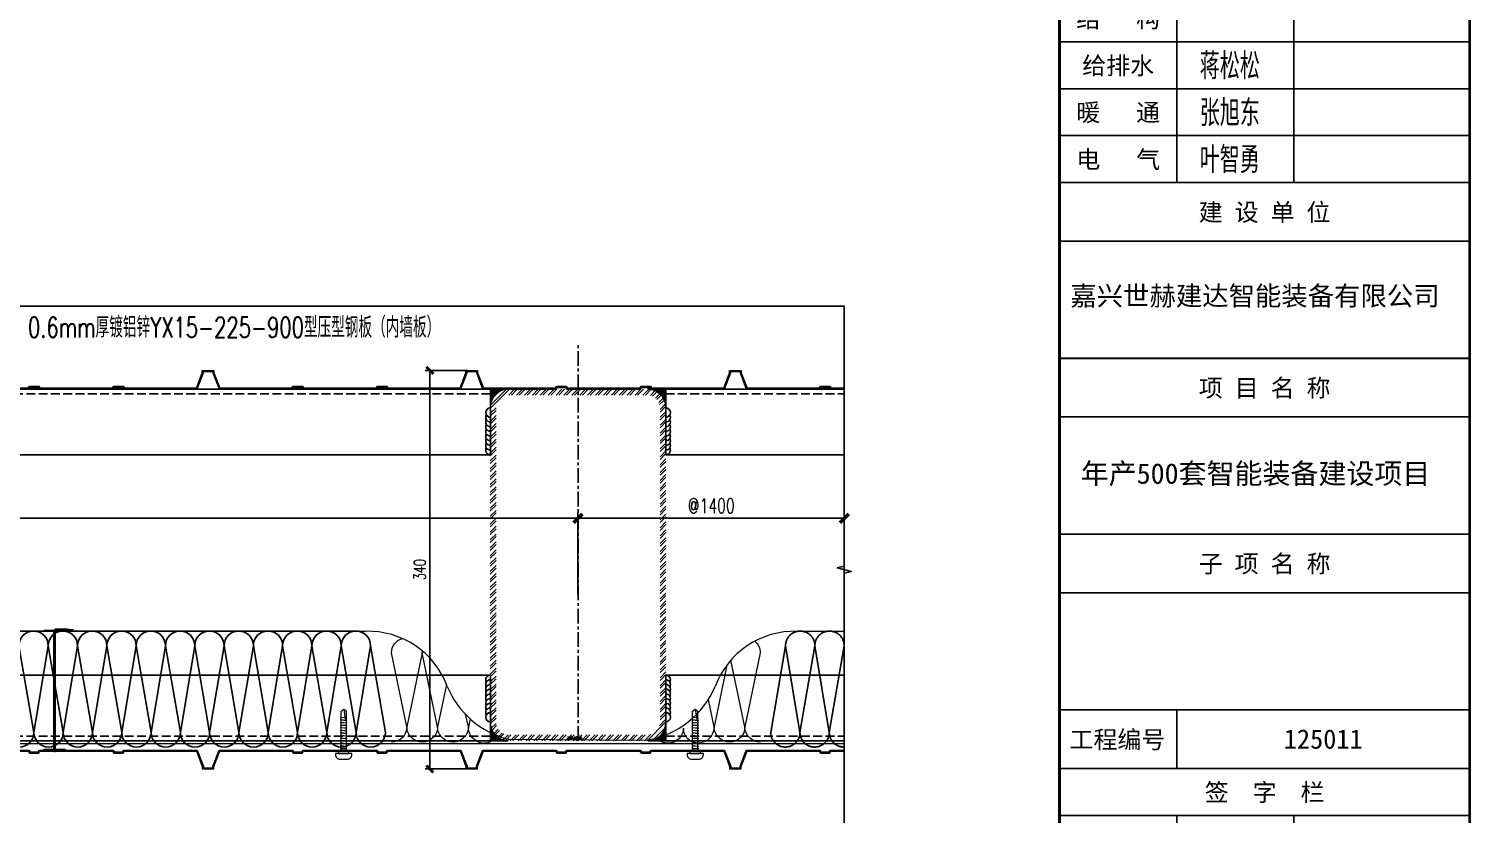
# Model space of a CAD drawing. Extents: x -160106 to 966792, y -663931 to 1550022.
# Drawn here: x -86549 to -85318, y -126833 to -126163 of the extents above; entities that cross this region are included whole.
import ezdxf
from ezdxf.enums import TextEntityAlignment as Align
from ezdxf.xclip import XClip

# ---------------------------------------------------------------- set-up
doc = ezdxf.new("R2010")
doc.units = 0
for name, pattern in [('CENTER', [2, 1.25, -0.25, 0.25, -0.25]), ('ZN-CENTER', [2, 1.25, -0.25, 0.25, -0.25]), ('ZN-DASH', [0.35, 0.25, -0.1])]:
    doc.linetypes.add(name, pattern=pattern)
for name, color, linetype in [('!ZN1-填充-8', 8, 'Continuous'), ('!ZN4-焊缝-8', 8, 'Continuous'), ('!ZN4-配件-11', 11, 'Continuous'), ('!ZN5-钢材投影-40', 40, 'Continuous'), ('!ZN6-虚线-8', 8, 'ZN-DASH'), ('0-cxFrame', 155, 'Continuous'), ('3符号', 173, 'Continuous'), ('DIM', 173, 'Continuous'), ('Fill', 8, 'Continuous'), ('qianming', 155, 'Continuous'), ('TEXT', 7, 'Continuous'), ('ZX', 240, 'CENTER'), ('焊缝', 8, 'Continuous')]:
    doc.layers.add(name, color=color, linetype=linetype)
for name, color, linetype, lineweight in [('0-cxText', 131, 'Continuous', 25), ('0_SCREW RIVET', 4, 'Continuous', 15), ('彩钢板', 6, 'Continuous', 15)]:
    doc.layers.add(name, color=color, linetype=linetype, lineweight=lineweight)
doc.layers.add('0_INSULATION', color=252, linetype='Continuous', lineweight=9, transparency=0.2)
doc.layers.add('@ZN-型材编号（非打印层）', color=8, linetype='Continuous', plot=False)
doc.styles.add('BZHZ', font='bzxw', dxfattribs={"width": 0.8, "bigfont": 'bzhz'})
doc.styles.add('cx_biaoti', font='')
doc.styles.add('cx_tuming', font='simhei.ttf')
doc.styles.add('cx_tuqian1', font='')
doc.styles.add('DHTEXT-1', font='ROMANS.shx', dxfattribs={"width": 0.7, "bigfont": 'CHINESE.shx'})
doc.styles.add('ZNTextStyle', font='ROMANS.shx', dxfattribs={"width": 0.7, "bigfont": 'CHINESE.shx'})
doc.styles.add('黑体', font='simhei.ttf', dxfattribs={"height": 12})
doc.styles.get('cx_biaoti').set_extended_font_data('SimSun')
doc.styles.get('cx_tuqian1').set_extended_font_data('SimSun')
doc.dimstyles.new('ZN4', dxfattribs={"dimscale": 4, "dimtxt": 2.5, "dimasz": 1.5, "dimexe": 1, "dimexo": 2, "dimgap": 0.9, "dimtad": 1, "dimdec": 0, "dimdsep": 46, "dimtxsty": 'DHTEXT-1', "dimblk": 'ARCHTICK', "dimcen": 2.5, "dimclrd": 173, "dimclre": 173, "dimclrt": 7, "dimazin": 2, "dimtfac": 1, "dimtix": 1, "dimtmove": 2, "dimatfit": 3, "dimfxl": 0, "dimarcsym": 0})
doc.dimstyles.new('ZN5', dxfattribs={"dimscale": 5, "dimtxt": 2.5, "dimasz": 1.5, "dimexe": 1, "dimexo": 2, "dimgap": 0.9, "dimtad": 1, "dimdec": 0, "dimdsep": 46, "dimtxsty": 'DHTEXT-1', "dimblk": 'ARCHTICK', "dimcen": 2.5, "dimclrd": 173, "dimclre": 173, "dimclrt": 7, "dimazin": 2, "dimtfac": 1, "dimtdec": 0, "dimtix": 1, "dimtmove": 2, "dimatfit": 3, "dimfxl": 0, "dimtolj": 1, "dimtzin": 0, "dimarcsym": 0})

# ---------------------------------------------------------------- blocks, each defined once
blk = doc.blocks.new('zjcx_lan_huiqian(Dragon)')
for p, q in [((-7000, -800), (0, -800)), ((-5000, -800), (-5000, -4800)), ((-3000, -800), (-3000, -4800)), ((-7000, -1600), (0, -1600)), ((-7000, -2400), (0, -2400)), ((-7000, -3200), (0, -3200)), ((-7000, -4000), (0, -4000))]:
    blk.add_line(p, q)
at = {"const_width": 30}
blk.add_lwpolyline([(-7000, 0), (0, 0)], dxfattribs=at)
blk.add_lwpolyline([(-7000, 0), (0, 0), (0, -4800), (-7000, -4800)], close=True, dxfattribs=at)
at = {"style": 'cx_biaoti'}
for s, p in [('会  签  栏', (-3500, -400)), ('建   筑', (-6000, -1200)), ('结   构', (-6000, -2000)), ('给排水', (-6000, -2800)), ('暖   通', (-6000, -3600)), ('电   气', (-6000, -4400))]:
    blk.add_text(s, height=300, dxfattribs=at).set_placement(p, align=Align.MIDDLE)
blk = doc.blocks.new('T-汇签(Dragon)')
at = {"layer": '0-cxFrame'}
blk.add_blockref('zjcx_lan_huiqian(Dragon)', (0, 0), dxfattribs=at)
at = {"layer": 'qianming', "style": 'BZHZ', "width": 0.8}
for s, p in [('黄岩峰', (-4094, -1189)), ('蒋松松', (-4094, -2789)), ('张旭东', (-4094, -3589)), ('叶智勇', (-4094, -4389))]:
    blk.add_text(s, height=450, dxfattribs=at).set_placement(p, align=Align.MIDDLE)
blk = doc.blocks.new('zjcx_lan_qianzi(Dragon)')
for p, q in [((-7000, 4800), (0, 4800)), ((-5000, 4800), (-5000, 0)), ((-3000, 4800), (-3000, 0)), ((-7000, 4000), (0, 4000)), ((-7000, 3200), (0, 3200)), ((-7000, 2400), (0, 2400)), ((-7000, 1600), (0, 1600)), ((-7000, 800), (0, 800))]:
    blk.add_line(p, q)
at = {"const_width": 30}
blk.add_lwpolyline([(-7000, 5600), (0, 5600)], dxfattribs=at)
blk.add_lwpolyline([(-7000, 5600), (0, 5600), (0, 0), (-7000, 0)], close=True, dxfattribs=at)
at = {"style": 'cx_biaoti'}
for s, p in [('签  字  栏', (-3500, 5200)), ('审   定', (-6000, 4400)), ('审   核', (-6000, 3600)), ('校   对', (-6000, 2800)), ('设   计', (-6000, 400))]:
    blk.add_text(s, height=300, dxfattribs=at).set_placement(p, align=Align.MIDDLE)
at = {"style": 'cx_biaoti', "width": 0.85}
for s, p in [('项目负责人', (-6000, 2000)), ('专业负责人', (-6000, 1200))]:
    blk.add_text(s, height=300, dxfattribs=at).set_placement(p, align=Align.MIDDLE)
blk = doc.blocks.new('T-签字(Dragon)')
at = {"layer": '0-cxFrame'}
blk.add_blockref('zjcx_lan_qianzi(Dragon)', (0, 0), dxfattribs=at)
at = {"layer": 'qianming', "style": 'BZHZ', "width": 0.8}
for s, p in [('杨永良', (-4124, 4400)), ('姚建中', (-4124, 3600)), ('姜旭超', (-4124, 2800)), ('宋月飞', (-4124, 2000)), ('宋月飞', (-4124, 1200)), ('叶佳超', (-4124, 400))]:
    blk.add_text(s, height=450, dxfattribs=at).set_placement(p, align=Align.MIDDLE)
blk = doc.blocks.new('zjcx_lan_xiangmu(Dragon)')
for p, q in [((-7000, 9000), (0, 9000)), ((-7000, 6000), (0, 6000)), ((-7000, 3000), (0, 3000)), ((-5000, 1000), (-5000, 0))]:
    blk.add_line(p, q)
at = {"const_width": 30}
for points in [[(-7000, 10000), (0, 10000)], [(-7000, 7000), (0, 7000)], [(-7000, 7000), (0, 7000)], [(-7000, 4000), (0, 4000)], [(-7000, 4000), (0, 4000)], [(-7000, 1000), (0, 1000)], [(-7000, 0), (0, 0)]]:
    blk.add_lwpolyline(points, dxfattribs=at)
blk.add_lwpolyline([(-7000, 10000), (0, 10000), (0, 0), (-7000, 0)], close=True)
at = {"style": 'cx_biaoti'}
for s, p in [('建 设 单 位', (-3500, 9500)), ('项 目 名 称', (-3500, 6500)), ('子 项 名 称', (-3500, 3500)), ('工程编号', (-6013, 500))]:
    blk.add_text(s, height=300, dxfattribs=at).set_placement(p, align=Align.MIDDLE)
blk = doc.blocks.new('T-项目(Dragon)')
blk.add_blockref('zjcx_lan_xiangmu(Dragon)', (0, 0))
at = {"color": 3, "style": 'cx_tuming'}
for s, height, p in [('嘉兴世赫建达智能装备有限公司', 330, (-6816, 7901)), ('年产500套智能装备建设项目 ', 350, (-6638, 4859))]:
    blk.add_text(s, height=height, dxfattribs=at).set_placement(p)
blk = doc.blocks.new('zjcx_T2(Dragon)')
at = {"layer": '0-cxFrame', "const_width": 50}
blk.add_lwpolyline([(-7000, 40000), (0, 40000), (0, 0), (-7000, 0)], close=True, dxfattribs=at)
at = {"layer": '0-cxFrame'}
for name, p in [('T-汇签(Dragon)', (0, 29800)), ('T-项目(Dragon)', (0, 15000)), ('T-签字(Dragon)', (0, 9400))]:
    blk.add_blockref(name, p, dxfattribs=at)
blk = doc.blocks.new('TK22.A2 L(Dragon)')
at = {"layer": '0-cxFrame', "const_width": 0.5}
for points in [[(-80, 10), (-574, 10), (-574, 410), (-80, 410)], [(-10, 10), (-80, 10), (-80, 410), (-10, 410)]]:
    blk.add_lwpolyline(points, close=True, dxfattribs=at)
at = {"layer": '0-cxFrame', "xscale": 0.01, "yscale": 0.01, "zscale": 0.01}
blk.add_blockref('zjcx_T2(Dragon)', (-10, 10), dxfattribs=at)
at = {"style": '黑体', "flags": 4}
blk.add_attdef('图幅', text='', height=3.3, dxfattribs=at).set_placement((-40, 3), align=Align.RIGHT)
at = {"layer": '0-cxText', "flags": 4}
for tag, height, style, p in [('建设单位', 3.5, 'cx_tuming', (-45, 240)), ('项目名称', 3.5, 'cx_tuming', (-45, 210)), ('子项名称', 3.5, 'cx_tuming', (-45, 180)), ('工程编号', 3.3, 'cx_tuqian1', (-35, 165)), ('图名1', 3.5, 'cx_tuming', (-45, 87)), ('图名2', 3.5, 'cx_tuming', (-45, 79)), ('图名3', 3.5, 'cx_tuming', (-45, 71)), ('出图日期', 3.3, 'cx_tuqian1', (-39, 60)), ('专业', 3.3, 'cx_tuqian1', (-55, 52)), ('图号', 3.3, 'cx_tuqian1', (-55, 44)), ('版次', 3.3, 'cx_tuqian1', (-20, 44))]:
    blk.add_attdef(tag, text='', height=height, dxfattribs=dict(at, style=style)).set_placement(p, align=Align.MIDDLE)
at = {"layer": 'Defpoints', "color": 6, "flags": 4}
for tag, height, style, p in [('tufu', 3.3, '黑体', (-12, 12)), ('dwfname', 4, 'cx_tuqian1', (-80, 3))]:
    blk.add_attdef(tag, text='', height=height, dxfattribs=dict(at, style=style)).set_placement(p, align=Align.RIGHT)
blk = doc.blocks.new('20250826103610')
at = {"layer": '彩钢板'}
blk.add_line((18.4, 0.6), (19.3, 1), dxfattribs=at)
for points in [[(-900.7, 1), (-895.7, 14), (-895.7, 16), (-885.7, 16), (-885.7, 14), (-880.7, 1), (-819.2, 1), (-818.2, 2.5), (-810.2, 2.5), (-809.2, 1), (-747.2, 1), (-746.2, 2.5), (-738.2, 2.5), (-737.2, 1), (-675.7, 1), (-670.7, 14), (-670.7, 16), (-660.7, 16), (-660.7, 15), (-660.7, 14), (-655.7, 1), (-594.2, 1), (-593.2, 2.5), (-585.2, 2.5), (-584.2, 1), (-522.2, 1), (-521.2, 2.5), (-513.2, 2.5), (-512.2, 1), (-450.7, 1), (-445.7, 14), (-445.7, 16), (-435.7, 16), (-435.7, 14), (-430.7, 1), (-369.2, 1), (-368.2, 2.5), (-360.2, 2.5), (-359.2, 1), (-297.2, 1), (-296.2, 2.5), (-288.2, 2.5), (-287.2, 1), (-225.7, 1), (-220.7, 14), (-220.7, 16), (-210.7, 16), (-210.7, 14), (-205.7, 1), (-144.2, 1), (-143.2, 2.5), (-135.2, 2.5), (-134.2, 1), (-72.2, 1), (-71.2, 2.5), (-63.2, 2.5), (-62.2, 1), (-0.7, 1), (4.3, 14), (4.3, 16), (14.3, 16), (14.3, 14), (19.3, 1)], [(-900.7, 1), (-899.8, 0.6), (-894.7, 13.8), (-894.7, 15), (-886.7, 15), (-886.7, 13.8), (-881.4, 0), (-818.7, 0), (-817.7, 1.5), (-810.7, 1.5), (-809.7, 0), (-746.7, 0), (-745.7, 1.5), (-738.7, 1.5), (-737.7, 0), (-675, 0), (-669.7, 13.8), (-669.7, 15), (-661.7, 15), (-661.7, 13.8), (-656.4, 0), (-593.7, 0), (-592.7, 1.5), (-585.7, 1.5), (-584.7, 0), (-521.7, 0), (-520.7, 1.5), (-513.7, 1.5), (-512.7, 0), (-450, 0), (-444.7, 13.8), (-444.7, 15), (-436.7, 15), (-436.7, 13.8), (-431.4, 0), (-368.7, 0), (-367.7, 1.5), (-360.7, 1.5), (-359.7, 0), (-296.7, 0), (-295.7, 1.5), (-288.7, 1.5), (-287.7, 0), (-225, 0), (-219.7, 13.8), (-219.7, 15), (-211.7, 15), (-211.7, 13.8), (-206.4, 0), (-143.7, 0), (-142.7, 1.5), (-135.7, 1.5), (-134.7, 0), (-71.7, 0), (-70.7, 1.5), (-63.7, 1.5), (-62.7, 0), (0, 0), (5.3, 13.8), (5.3, 15), (13.3, 15), (13.3, 13.8), (18.4, 0.6)]]:
    blk.add_lwpolyline(points, dxfattribs=at)
blk = doc.blocks.new('20250826093255')
at = {"layer": '!ZN1-填充-8'}
h = blk.add_hatch(dxfattribs=at)
h.set_pattern_fill('ANSI32', color=256, style=0)
h.set_pattern_definition([(45, (-75, 0), (-3.367596, 3.367596), []), (45, (-72.755, 0), (-3.367596, 3.367596), [])])
h.paths.add_polyline_path([(75, 284, 0.414214), (59, 300), (-59, 300, 0.414214), (-75, 284), (-75, 16, 0.414214), (-59, 0), (59, 0, 0.414214), (75, 16)])
h.paths.add_polyline_path([(70, 16, -0.414214), (59, 5), (-59, 5, -0.414214), (-70, 16), (-70, 284, -0.414214), (-59, 295), (59, 295, -0.414214), (70, 284)], flags=16)
at = {"layer": '@ZN-型材编号（非打印层）', "style": 'ZNTextStyle', "width": 0.7}
blk.add_text('300x150x5', height=2, dxfattribs=at).set_placement((-3.1, 2.4), align=Align.MIDDLE_CENTER)
blk = doc.blocks.new('20210830091405')
at = {"layer": '!ZN1-填充-8', "ltscale": 20}
h = blk.add_hatch(color=256, dxfattribs=at)
h.dxf.hatch_style = 1
edge = h.paths.add_edge_path()
edge.add_line((0, 8), (0, 0))
edge.add_line((0, 0), (8, 0))
edge.add_arc((8, 8), 8, 180, 270, ccw=False)
at = {"layer": '!ZN4-焊缝-8', "color": 8, "ltscale": 20}
blk.add_lwpolyline([(0, 8), (0, 0), (8, 0, -0.414214), (0, 8, 0.124793)], format="xyb", dxfattribs=at)
blk = doc.blocks.new('*U1063')
at = {"layer": '!ZN5-钢材投影-40'}
blk.add_lwpolyline([(700, -51), (74.9, -51), (74.9, 5), (700, 5)], dxfattribs=at)
at = {"layer": '!ZN6-虚线-8', "ltscale": 30}
blk.add_lwpolyline([(74.9, 1), (700, 1)], dxfattribs=at)
at = {"layer": '焊缝', "ltscale": 500}
blk.add_lwpolyline([(74.9, -51, 0.57735), (78.4, -45, -0.267949), (74.9, -47, 0.57735), (78.4, -41, -0.267949), (74.9, -43, 0.57735), (78.4, -37, -0.267949), (74.9, -39, 0.57735), (78.4, -33, -0.267949), (74.9, -35, 0.57735), (78.4, -29, -0.267949), (74.9, -31, 0.57735), (78.4, -25, -0.267949), (74.9, -27, 0.57735), (78.4, -21, -0.267949), (74.9, -23, 0.57735), (78.4, -17, -0.267949), (74.9, -19, 1), (74.9, -11, 1)], format="xyb", dxfattribs=at)
at = {"ltscale": 20, "xscale": 1.878270804985896, "yscale": 1.878270804985896, "zscale": 1.878270804985896, "rotation": 180}
blk.add_blockref('20210830091405', (74.9, 5), dxfattribs=at)
blk = doc.blocks.new('20250826132756')
at = {"layer": '0_INSULATION'}
for p, q in [((-187.2, 91.4), (-700, 91.4)), ((-699.9, 91.4), (-181.6, 91.4)), ((187.2, 91.4), (700, 91.4)), ((-146, 9.8), (-159.2, 72.9)), ((-132.9, 72.9), (-146, 9.8)), ((-119.8, 9.8), (-132.9, 72.9)), ((127.1, 62.6), (116.2, 9.8)), ((142.4, 9.8), (130.5, 66.8)), ((155.5, 73), (142.4, 9.8)), ((-112.3, 46.1), (-119.8, 9.8)), ((116.2, 9.8), (111.3, 33.3)), ((-93.6, 9.8), (-95.9, 20.7)), ((-92.1, 17.1), (-93.6, 9.8)), ((700, -4.6), (-699.9, -4.6)), ((-59.4, -0.6), (59.4, -1.4))]:
    blk.add_line(p, q, dxfattribs=at)
for centre, radius, start, end in [((-179.1, 19.4), 72, 20.2875, 91.9554), ((184.7, 19.4), 72, 88.0446, 159.7125), ((-41.4, 73), 75.8, 202.1666, 256.2521), ((46.3, 74.5), 77, 279.828, 336.9693)]:
    blk.add_arc(centre, radius, start, end, dxfattribs=at)
at = {"layer": '0_INSULATION', "extrusion": (0, 0, -1)}
for centre, major_axis, ratio, start_param, end_param in [((-146.1, 72.9), (13.1, 0), 0.988253, 3.141593, 4.407145), ((-146.1, 72.9), (13.1, 0), 0.988253, 6.139662, 6.283185), ((-119.8, 72.9), (13.1, 0), 0.988253, 3.141593, 3.269368), ((142.4, 73), (13.1, 0), 0.988253, 5.406397, 6.283185), ((-159.2, 9.8), (13.1, 0), 0.988253, 0, 1.570796), ((-132.9, 9.8), (13.1, 0), 0.988253, 1.570796, 3.141593), ((-132.9, 9.8), (13.1, 0), 0.988253, 0, 1.570796), ((-106.7, 9.8), (13.1, 0), 0.988253, 1.570796, 3.141593), ((-106.7, 9.8), (13.1, 0), 0.988253, 0, 1.570796), ((-80.2, 9), (-10.7, 8.4), 0.960759, 4.08278, 5.653576), ((-80.5, 8.8), (13.1, 0), 0.988253, 0.524657, 1.570796), ((76.8, 8.8), (13.1, 0), 0.988253, 1.570796, 2.416555), ((76.8, 8.8), (13.1, 0), 0.988253, 0, 1.570796), ((103.1, 8.8), (13.1, 0), 0.988253, 1.570796, 3.141593), ((102.8, 9.1), (10.6, 8.4), 0.960747, 0.629655, 2.200451), ((129.3, 9.8), (13.1, 0), 0.988253, 1.570796, 3.141593), ((129.3, 9.8), (13.1, 0), 0.988253, 0, 1.570796), ((155.5, 9.8), (13.1, 0), 0.988253, 1.570796, 3.141593)]:
    blk.add_ellipse(centre, major_axis=major_axis, ratio=ratio, start_param=start_param, end_param=end_param, dxfattribs=at)
at = {"layer": 'Fill'}
for points in [[(-489.4, 5.1, 1), (-464.4, 5.1), (-477.1, 79.1, -1), (-452.1, 79.1), (-464.4, 5.1, 1), (-439.4, 5.1), (-452.1, 79.1, -1), (-427.1, 79.1), (-439.4, 5.1, 1), (-414.4, 5.1), (-427.1, 79.1, -1), (-402.1, 79.1), (-414.4, 5.1, 1), (-389.4, 5.1), (-402.1, 79.1, -1), (-377.1, 79.1), (-389.4, 5.1, 1), (-364.4, 5.1), (-377.1, 79.1, -1), (-352.1, 79.1), (-364.4, 5.1, 1), (-339.4, 5.1), (-352.1, 79.1, -1), (-327.1, 79.1), (-339.4, 5.1, 1), (-314.4, 5.1), (-327.1, 79.1, -1), (-302.1, 79.1), (-314.4, 5.1, 1), (-289.4, 5.1), (-302.1, 79.1, -1), (-277.1, 79.1), (-289.4, 5.1, 1), (-264.4, 5.1), (-277.1, 79.1, -1), (-252.1, 79.1), (-264.4, 5.1, 1), (-239.4, 5.1), (-252.1, 79.1, -1), (-227.1, 79.1), (-239.4, 5.1, 1), (-214.4, 5.1), (-227.1, 79.1, -1), (-202.1, 79.1), (-214.4, 5.1, 1), (-189.4, 5.1), (-202.1, 79.1, -1), (-177.1, 79.1), (-189.4, 5.1, 1), (-164.4, 5.1), (-177.1, 79.1)], [(702.1, 79.1, 1), (677.1, 79.1), (689.4, 5.1, -1), (664.4, 5.1), (677.1, 79.1, 1), (652.1, 79.1), (664.4, 5.1, -1), (639.4, 5.1), (652.1, 79.1, 1), (627.1, 79.1), (639.4, 5.1, -1), (614.4, 5.1), (627.1, 79.1, 1), (602.1, 79.1), (614.4, 5.1, -1), (589.4, 5.1), (602.1, 79.1, 1), (577.1, 79.1), (589.4, 5.1, -1), (564.4, 5.1), (577.1, 79.1, 1), (552.1, 79.1), (564.4, 5.1, -1), (539.4, 5.1), (552.1, 79.1, 1), (527.1, 79.1), (539.4, 5.1, -1), (514.4, 5.1), (527.1, 79.1, 1), (502.1, 79.1), (514.4, 5.1, -1), (489.4, 5.1), (502.1, 79.1, 1), (477.1, 79.1), (489.4, 5.1, -1), (464.4, 5.1), (477.1, 79.1, 1), (452.1, 79.1), (464.4, 5.1, -1), (439.4, 5.1), (452.1, 79.1, 1), (427.1, 79.1), (439.4, 5.1, -1), (414.4, 5.1), (427.1, 79.1, 1), (402.1, 79.1), (414.4, 5.1, -1), (389.4, 5.1), (402.1, 79.1, 1), (377.1, 79.1), (389.4, 5.1, -1), (364.4, 5.1), (377.1, 79.1, 1), (352.1, 79.1), (364.4, 5.1, -1), (339.4, 5.1), (352.1, 79.1, 1), (327.1, 79.1), (339.4, 5.1, -1), (314.4, 5.1), (327.1, 79.1, 1), (302.1, 79.1), (314.4, 5.1, -1), (289.4, 5.1), (302.1, 79.1, 1), (277.1, 79.1), (289.4, 5.1, -1), (264.4, 5.1), (277.1, 79.1, 1), (252.1, 79.1), (264.4, 5.1, -1), (239.4, 5.1), (252.1, 79.1, 1), (227.1, 79.1), (239.4, 5.1, -1), (214.4, 5.1), (227.1, 79.1, 1), (202.1, 79.1), (214.4, 5.1, -1), (189.4, 5.1), (202.1, 79.1, 1), (177.1, 79.1), (189.4, 5.1, -1), (164.4, 5.1), (177.1, 79.1)]]:
    blk.add_lwpolyline(points, format="xyb", dxfattribs=at)
blk = doc.blocks.new('$紧固件$00000145')
at = {"layer": '0_SCREW RIVET'}
for p, q in [((-1.7, 9.4), (-1.7, 7.2)), ((-1.7, 6.7), (-1.7, 5)), ((-1.7, 4.5), (-1.7, 2.8)), ((-1.7, 2.3), (-1.7, 0.6)), ((-1.7, 0.1), (-1.7, -1.6)), ((2.8, 9.4), (2.8, 7.6)), ((2.8, 7.1), (2.8, 5.4)), ((2.8, 4.9), (2.8, 3.2)), ((2.8, 2.7), (2.8, 1)), ((2.8, 0.5), (2.8, -1.2)), ((-1.7, -2.1), (-1.7, -3.8)), ((-1.7, -4.3), (-1.7, -6)), ((-1.7, -6.5), (-1.7, -8.2)), ((-1.7, -8.7), (-1.7, -10.5)), ((-1.7, -11), (-1.7, -12.7)), ((2.8, -1.7), (2.8, -3.4)), ((2.8, -3.9), (2.8, -5.6)), ((2.8, -6.1), (2.8, -7.8)), ((2.8, -8.3), (2.8, -10.1)), ((2.8, -10.6), (2.8, -12.3)), ((-1.7, -13.2), (-1.7, -14.9)), ((-1.7, -15.4), (-1.7, -17.1)), ((-1.7, -17.6), (-1.7, -19.3)), ((-1.7, -19.8), (-1.7, -24.8)), ((2.8, -12.8), (2.8, -14.5)), ((2.8, -15), (2.8, -16.7)), ((2.8, -17.2), (2.8, -18.9)), ((2.8, -19.4), (2.8, -24.8)), ((-1.7, -24.8), (0.5, -26.6)), ((0.5, -26.6), (2.8, -24.8))]:
    blk.add_line(p, q, dxfattribs=at)
blk.add_lwpolyline([(-6.5, 12.1, -0.414214), (-2.5, 16.1), (3.5, 16.1, -0.414214), (7.5, 12.1), (7.5, 12.2), (7.5, 11.4), (-6.5, 11.4), (-6.5, 12.2)], format="xyb", close=True, dxfattribs=at)
for points in [[(-4, 11.4), (5, 11.4), (5, 9.4), (-4, 9.4)], [(-1.7, 6.7), (2.8, 7.1), (3.3, 7.4), (2.8, 7.6), (-1.7, 7.2), (-2.2, 6.9)], [(-1.7, 4.5), (2.8, 4.9), (3.3, 5.2), (2.8, 5.4), (-1.7, 5), (-2.2, 4.7)], [(-1.7, 2.3), (2.8, 2.7), (3.3, 3), (2.8, 3.2), (-1.7, 2.8), (-2.2, 2.5)], [(-1.7, 0.1), (2.8, 0.5), (3.3, 0.8), (2.8, 1), (-1.7, 0.6), (-2.2, 0.3)], [(-1.7, -2.1), (2.8, -1.7), (3.3, -1.4), (2.8, -1.2), (-1.7, -1.6), (-2.2, -1.9)], [(-1.7, -4.3), (2.8, -3.9), (3.3, -3.6), (2.8, -3.4), (-1.7, -3.8), (-2.2, -4.1)], [(-1.7, -6.5), (2.8, -6.1), (3.3, -5.8), (2.8, -5.6), (-1.7, -6), (-2.2, -6.3)], [(-1.7, -8.7), (2.8, -8.3), (3.3, -8.1), (2.8, -7.8), (-1.7, -8.2), (-2.2, -8.5)], [(-1.7, -11), (2.8, -10.6), (3.3, -10.3), (2.8, -10.1), (-1.7, -10.5), (-2.2, -10.7)], [(-1.7, -13.2), (2.8, -12.8), (3.3, -12.5), (2.8, -12.3), (-1.7, -12.7), (-2.2, -13)], [(-1.7, -15.4), (2.8, -15), (3.3, -14.7), (2.8, -14.5), (-1.7, -14.9), (-2.2, -15.2)], [(-1.7, -17.6), (2.8, -17.2), (3.3, -16.9), (2.8, -16.7), (-1.7, -17.1), (-2.2, -17.4)]]:
    blk.add_lwpolyline(points, close=True, dxfattribs=at)
for points in [[(1.7, -19), (-1.7, -19.3), (-2.2, -19.6), (-1.7, -19.8), (1.6, -19.5)], [(0.5, -26.6), (1.9, -18), (2.5, -19.4), (2.5, -19.4), (2.8, -19.9)], [(2.3, -18.9), (2.8, -18.9), (3.3, -19.1), (2.8, -19.4), (2.5, -19.4)]]:
    blk.add_lwpolyline(points, dxfattribs=at)
blk = doc.blocks.new('20250826133901')
at = {"layer": '!ZN5-钢材投影-40', "ltscale": 30, "xscale": -1}
blk.add_blockref('*U1063', (1330.1, 145), dxfattribs=at)
at = {"layer": '!ZN5-钢材投影-40', "ltscale": 30}
blk.add_blockref('*U1063', (1329.9, 145), dxfattribs=at)
at = {"layer": '!ZN5-钢材投影-40', "ltscale": 30, "rotation": 180}
blk.add_blockref('*U1063', (1330.1, -145), dxfattribs=at)
at = {"layer": '!ZN5-钢材投影-40', "ltscale": 30, "xscale": -1, "rotation": 180}
blk.add_blockref('*U1063', (1329.9, -145), dxfattribs=at)
at = {"ltscale": 500}
blk.add_blockref('20250826093255', (1330, -150), dxfattribs=at)
at = {"xscale": -1, "rotation": 180}
for p in [(1129.5, -149.6), (1429.5, -149.6)]:
    blk.add_blockref('$紧固件$00000145', p, dxfattribs=at)
at = {"layer": '3符号', "ltscale": 500}
blk.add_blockref('20250826103610', (1680, 150), dxfattribs=at)
at = {"layer": '3符号', "ltscale": 500, "xscale": -1, "rotation": 180}
blk.add_blockref('20250826103610', (1680, -158), dxfattribs=at)
at = {"layer": 'Fill', "ltscale": 30}
blk.add_blockref('20250826132756', (1330, -148), dxfattribs=at)
blk = doc.blocks.new('_ArchTick')
at = {"color": 0, "linetype": 'ByBlock', "const_width": 0.4}
blk.add_lwpolyline([(-0.5, -0.5), (0.5, 0.5)], dxfattribs=at)
blk = doc.blocks.new('*D1298')
at = {"layer": 'Defpoints', "color": 0, "ltscale": 50, "transparency": 16777216}
for p in [(-87480.4, -126580.8), (-87480.4, -126655.3), (-86080.4, -126655.3)]:
    blk.add_point(p, dxfattribs=at)
at = {"layer": 'DIM', "color": 173, "linetype": 'ByBlock', "lineweight": -2, "ltscale": 50, "transparency": 16777216}
for p, q in [((-87480.4, -126645.3), (-87480.4, -126575.8)), ((-86080.4, -126580.8), (-87480.4, -126580.8)), ((-86080.4, -126645.3), (-86080.4, -126575.8))]:
    blk.add_line(p, q, dxfattribs=at)
at = {"layer": 'DIM', "color": 173, "lineweight": -2, "ltscale": 50, "transparency": 16777216, "xscale": 7.5, "yscale": 7.5, "zscale": 7.5, "rotation": 180}
blk.add_blockref('_ArchTick', (-87480.4, -126580.8), dxfattribs=at)
at = {"layer": 'DIM', "color": 173, "lineweight": -2, "ltscale": 50, "transparency": 16777216, "xscale": 7.5, "yscale": 7.5, "zscale": 7.5}
blk.add_blockref('_ArchTick', (-86080.4, -126580.8), dxfattribs=at)
at = {"layer": 'DIM', "color": 7, "ltscale": 50, "transparency": 16777216, "insert": (-86780.4, -126570.1), "char_height": 12.5, "attachment_point": 5, "style": 'DHTEXT-1'}
blk.add_mtext('\\A1;@1400', dxfattribs=at)
blk = doc.blocks.new('*D1302')
at = {"layer": 'Defpoints', "color": 0, "ltscale": 50, "transparency": 16777216}
for p in [(-85853.1, -126580.8), (-86080.4, -126655.3), (-85853.1, -126655.3)]:
    blk.add_point(p, dxfattribs=at)
at = {"layer": 'DIM', "color": 173, "linetype": 'ByBlock', "lineweight": -2, "ltscale": 50, "transparency": 16777216}
for p, q in [((-86080.4, -126645.3), (-86080.4, -126575.8)), ((-86080.4, -126580.8), (-85853.1, -126580.8)), ((-85853.1, -126645.3), (-85853.1, -126575.8))]:
    blk.add_line(p, q, dxfattribs=at)
at = {"layer": 'DIM', "color": 173, "lineweight": -2, "ltscale": 50, "transparency": 16777216, "xscale": 7.5, "yscale": 7.5, "zscale": 7.5, "rotation": 180}
blk.add_blockref('_ArchTick', (-86080.4, -126580.8), dxfattribs=at)
at = {"layer": 'DIM', "color": 173, "lineweight": -2, "ltscale": 50, "transparency": 16777216, "xscale": 7.5, "yscale": 7.5, "zscale": 7.5}
blk.add_blockref('_ArchTick', (-85853.1, -126580.8), dxfattribs=at)
at = {"layer": 'DIM', "color": 7, "ltscale": 50, "transparency": 16777216, "insert": (-85966.7, -126570.1), "char_height": 12.5, "attachment_point": 5, "style": 'DHTEXT-1'}
blk.add_mtext('\\A1;@1400', dxfattribs=at)
blk = doc.blocks.new('*D1864')
at = {"layer": 'Defpoints', "color": 0, "ltscale": 40, "transparency": 16777216}
for p in [(-86206.8, -126454.7), (-86166, -126454.7), (-86166, -126794.7)]:
    blk.add_point(p, dxfattribs=at)
at = {"layer": 'DIM', "color": 173, "linetype": 'ByBlock', "lineweight": -2, "ltscale": 40, "transparency": 16777216}
for p, q in [((-86174, -126454.7), (-86210.8, -126454.7)), ((-86206.8, -126794.7), (-86206.8, -126454.7)), ((-86174, -126794.7), (-86210.8, -126794.7))]:
    blk.add_line(p, q, dxfattribs=at)
at = {"layer": 'DIM', "color": 173, "lineweight": -2, "ltscale": 40, "transparency": 16777216, "xscale": 6, "yscale": 6, "zscale": 6}
for p, rotation in [((-86206.8, -126454.7), 90), ((-86206.8, -126794.7), 270)]:
    blk.add_blockref('_ArchTick', p, dxfattribs=dict(at, rotation=rotation))
at = {"layer": 'DIM', "color": 7, "ltscale": 40, "transparency": 16777216, "insert": (-86215.4, -126624.7), "char_height": 10, "attachment_point": 5, "rotation": 90, "style": 'DHTEXT-1'}
blk.add_mtext('340', dxfattribs=at)
blk = doc.blocks.new('*U2147')
at = {"linetype": 'ByBlock', "ltscale": 15}
for points in [[(-0.5, 102), (-9, 102), (-9, 101.4), (-0.6, 101.4)], [(0.6, 101.4), (9, 101.4), (9, 102), (1.2, 102)]]:
    blk.add_lwpolyline(points, dxfattribs=at)
blk.add_lwpolyline([(0.6, 0.6), (0.6, 101.4, -0.414214), (1.2, 102), (10.9, 102), (14.3, 102.6), (10.9, 103.2), (1.2, 103.2, 0.414214), (-0.6, 101.4), (-0.6, 0.6)], format="xyb", dxfattribs=at)
at = {"color": 0, "linetype": 'ZN-CENTER', "ltscale": 6}
blk.add_lwpolyline([(16.1, 102.6), (1.2, 102.6, 0.414214), (0, 101.4), (0, -1.8)], format="xyb", dxfattribs=at)
at = {"linetype": 'ByBlock', "ltscale": 15}
blk.add_lwpolyline([(-9, 0.6), (-9, 0), (9, 0), (9, 0.6)], close=True, dxfattribs=at)

msp = doc.modelspace()

# ---------------------------------------------------------------- linework, layer by layer
at = {"layer": '3符号'}
msp.add_lwpolyline([(-85853.14, -126786.85), (-85853.14, -126627.65), (-85847.14, -126626.15), (-85859.14, -126623.15), (-85853.14, -126621.65), (-85853.14, -126462.45)], dxfattribs=at)
at = {"layer": 'ZX', "ltscale": 10}
msp.add_line((-86080.36, -126770.65), (-86080.36, -126432.8), dxfattribs=at)

# ---------------------------------------------------------------- block references
at = {"layer": '!ZN4-配件-11', "color": 1}
msp.add_blockref('*U2147', (-86527.16, -126778.65), dxfattribs=at)
at = {"ltscale": 30}
ref = msp.add_blockref('20250826133901', (-87410.36, -126620.65), dxfattribs=at)
XClip(ref).set_block_clipping_path([(-297.2208049707, -228.8014074235), (1557.2208049707, 220.9340573716)])
at = {"layer": '0-cxFrame'}
ref = msp.add_blockref('TK22.A2 L(Dragon)', (-85269.4, -127594.33), dxfattribs=dict(at, xscale=5, yscale=5, zscale=5))
ref.add_attrib('工程编号', '125011', dxfattribs={"layer": '0-cxText', "height": 16.5, "style": 'cx_tuqian1'}).set_placement((-85444.4, -126769.33), align=Align.MIDDLE)

# ---------------------------------------------------------------- texts
at = {"layer": 'TEXT', "ltscale": 50, "style": 'DHTEXT-1', "width": 0.7}
msp.add_text('0.6mm厚镀铝锌YX15-225-900型压型钢板（内墙板）', height=17.5, dxfattribs=at).set_placement((-86549.84, -126417.9), align=Align.MIDDLE_LEFT)

# ---------------------------------------------------------------- dimensions: what is measured, and where the dimension line sits
at = {"layer": 'DIM', "ltscale": 40}
dim = msp.add_linear_dim(base=(-86206.79, -126454.65), p1=(-86166.03, -126794.65), p2=(-86166.03, -126454.65), angle=90, dimstyle='ZN4', dxfattribs=at)
dim.commit()
dim.dimension.update_dxf_attribs({"geometry": '*D1864', "text_midpoint": (-86215.39, -126624.65)})
at = {"layer": 'DIM', "ltscale": 50}
for base, p2, picture, middle in [((-87480.36, -126580.81), (-87480.36, -126655.29), '*D1298', (-86780.36, -126570.06)), ((-85853.14, -126580.81), (-85853.14, -126655.29), '*D1302', (-85966.75, -126570.06))]:
    dim = msp.add_linear_dim(base=base, p1=(-86080.36, -126655.29), p2=p2, text='@1400', dimstyle='ZN5', dxfattribs=at)
    dim.commit()
    dim.dimension.update_dxf_attribs({"geometry": picture, "text_midpoint": middle})

doc.saveas('drawing.dxf')
